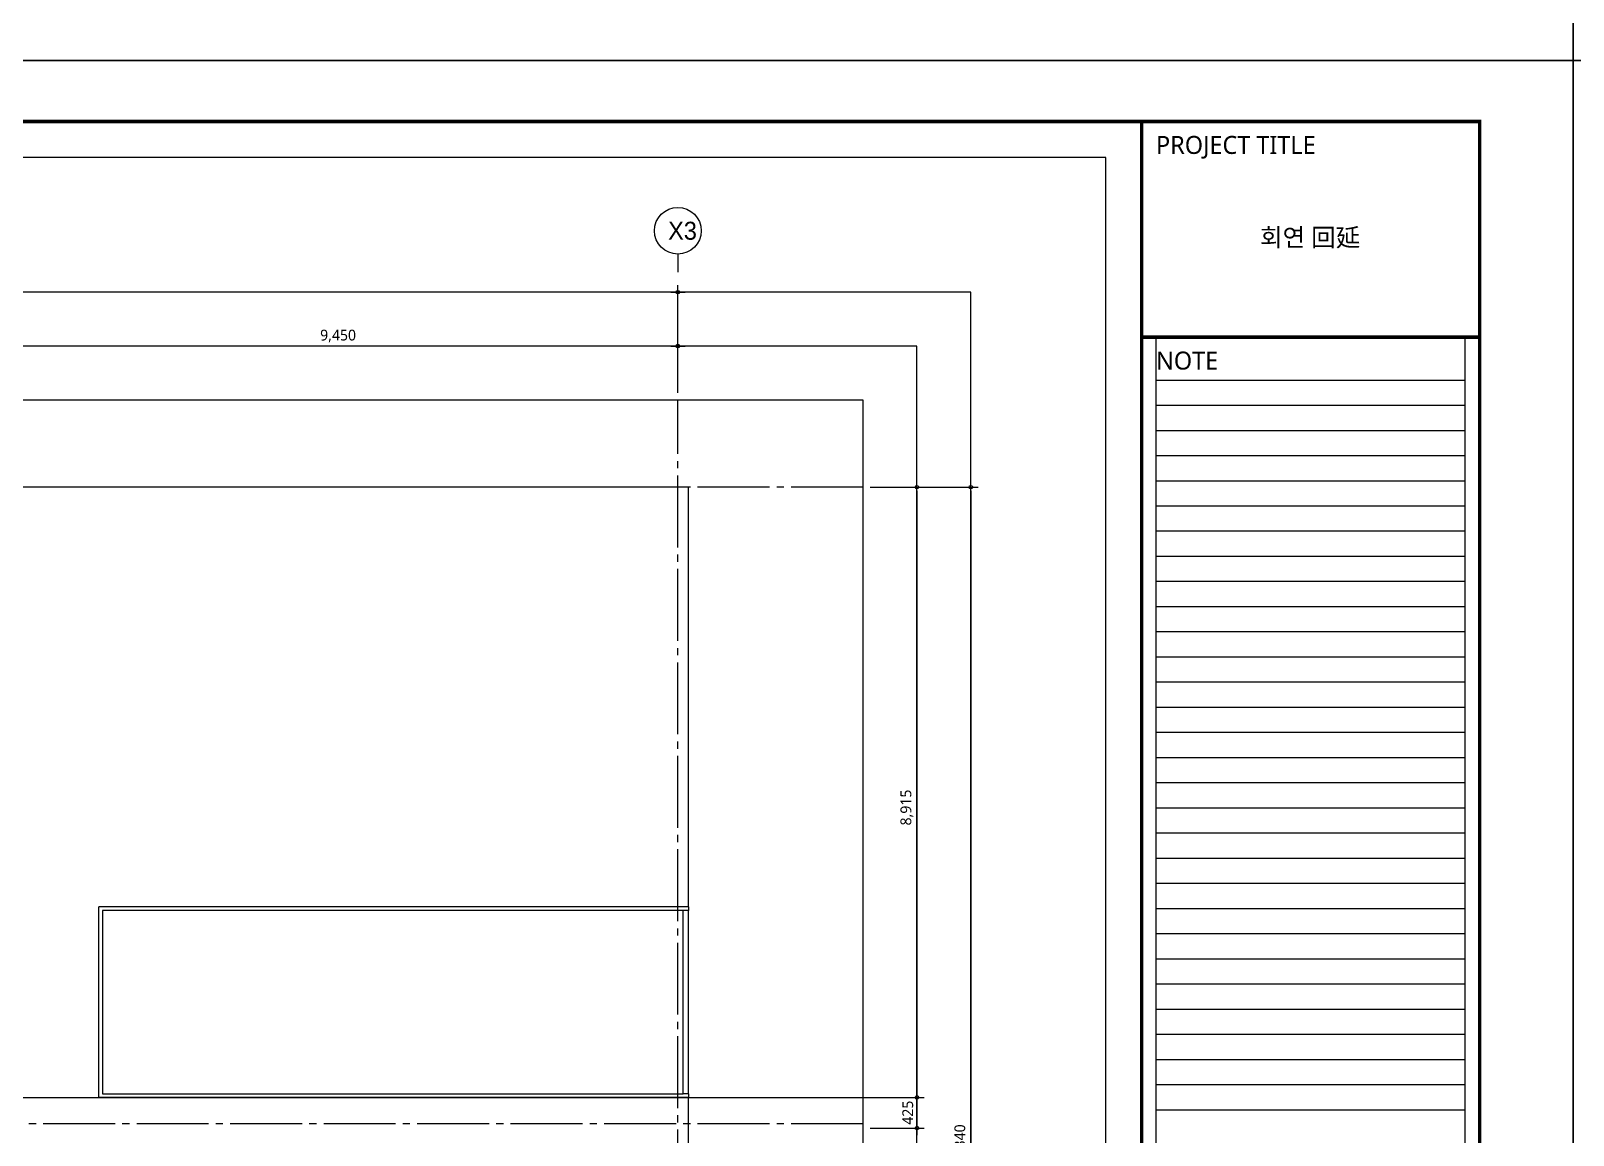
# Model space of a CAD drawing. Header units: millimetres. Extents: x 2135 to 254135, y 1035 to 90135.
# Drawn here: x 106688 to 128135, y 45485 to 60848 of the extents above; entities that cross this region are included whole.
import ezdxf
from ezdxf.enums import TextEntityAlignment as Align

# ---------------------------------------------------------------- set-up
doc = ezdxf.new("R2010")
doc.units = ezdxf.units.MM
doc.linetypes.add('CEN3', pattern=[26, 20, -2, 2, -2])
doc.linetypes.add('CENTER2', pattern=[28.575, 19.05, -3.175, 3.175, -3.175])
doc.layers.get('Defpoints').update_dxf_attribs({"color": 157})
for name, color, linetype in [('A-01-CNTL', 1, 'CENTER2'), ('A-02-ELEV', 2, 'Continuous'), ('A-03-TEXT', 3, 'Continuous'), ('A-04-FRAME', 4, 'Continuous'), ('A-07-DIM', 7, 'Continuous'), ('A-07-SYM', 7, 'Continuous'), ('form_TED.A', 40, 'Continuous'), ('TEXT1_TED.A', 2, 'Continuous'), ('TEXT2_TED.A', 3, 'Continuous'), ('WA2(가벽)_TED.A', 7, 'Continuous')]:
    doc.layers.add(name, color=color, linetype=linetype)
doc.styles.add('돋움', font='')
doc.styles.add('맑은고딕', font='malgun.ttf')
doc.styles.get('돋움').set_extended_font_data('Dotum')
doc.dimstyles.new('HR-100', dxfattribs={"dimscale": 120, "dimtxt": 3, "dimasz": 1, "dimexe": 2, "dimexo": 2, "dimgap": 1, "dimtad": 1, "dimdec": 0, "dimdsep": 46, "dimlunit": 6, "dimtxsty": '맑은고딕', "dimblk": 'DIMDOT', "dimcen": 2.5, "dimdle": 1.5, "dimclrd": 7, "dimclrt": 3, "dimadec": 0, "dimazin": 0, "dimtfac": 1, "dimtdec": 0, "dimtix": 1, "dimtmove": 2, "dimatfit": 3, "dimfxl": 1, "dimtvp": 1, "dimtolj": 1, "dimtzin": 0, "dimlwd": -1, "dimarcsym": 0})

# ---------------------------------------------------------------- blocks, each defined once
blk = doc.blocks.new('FORM_TED.A')
at = {"layer": 'Defpoints', "color": 143, "ltscale": 100, "true_color": 0x7aafdf}
for points in [[(12, 13.5), (355, 13.5), (355, 283.5), (12, 283.5)], [(30.75, 32.25), (336.25, 32.25), (336.25, 264.75), (30.75, 264.75)], [(38.25, 39.75), (328.75, 39.75), (328.75, 257.25), (38.25, 257.25)], [(45.75, 47.25), (321.25, 47.25), (321.25, 249.75), (45.75, 249.75)]]:
    blk.add_lwpolyline(points, close=True, dxfattribs=at)
at = {"layer": 'form_TED.A', "color": 253, "ltscale": 30}
for p, q in [((362, 8.5), (362, 258.5)), ((405, 8.5), (405, 258.5)), ((405, 252.5), (362, 252.5)), ((405, 249), (362, 249)), ((405, 245.5), (362, 245.5)), ((405, 242), (362, 242)), ((405, 238.5), (362, 238.5)), ((405, 235), (362, 235)), ((405, 231.5), (362, 231.5)), ((405, 228), (362, 228)), ((405, 224.5), (362, 224.5)), ((405, 221), (362, 221)), ((405, 217.5), (362, 217.5)), ((405, 214), (362, 214)), ((405, 210.5), (362, 210.5)), ((405, 207), (362, 207)), ((405, 203.5), (362, 203.5)), ((405, 200), (362, 200)), ((405, 196.5), (362, 196.5)), ((405, 193), (362, 193)), ((405, 189.5), (362, 189.5)), ((405, 186), (362, 186)), ((405, 182.5), (362, 182.5)), ((405, 179), (362, 179)), ((405, 175.5), (362, 175.5)), ((405, 172), (362, 172)), ((405, 168.5), (362, 168.5)), ((405, 165), (362, 165)), ((405, 161.5), (362, 161.5)), ((405, 158), (362, 158)), ((405, 154.5), (362, 154.5)), ((405, 151), (362, 151))]:
    blk.add_line(p, q, dxfattribs=at)
at = {"layer": 'form_TED.A', "ltscale": 30}
blk.add_lwpolyline([(420, 0), (0, 0), (0, 297), (420, 297)], close=True, dxfattribs=at)
at = {"layer": 'form_TED.A', "ltscale": 30, "const_width": 0.5}
blk.add_lwpolyline([(407, 8.5), (7, 8.5), (7, 288.5), (407, 288.5)], close=True, dxfattribs=at)
for points in [[(360, 8.5), (360, 288.5)], [(407, 258.5), (360, 258.5)]]:
    blk.add_lwpolyline(points, dxfattribs=at)
at = {"layer": 'TEXT2_TED.A', "style": '맑은고딕'}
for s, p in [('PROJECT TITLE', (362, 286.5)), ('NOTE', (362, 256.5))]:
    blk.add_text(s, height=2.5, dxfattribs=at).set_placement(p, align=Align.TOP_LEFT)
blk = doc.blocks.new('DIMDOT')
blk.add_line((-2, 0), (2, 0))
blk.add_circle((0, 0), 0.5)
blk = doc.blocks.new('*D223')
at = {"layer": 'A-07-DIM', "color": 0, "lineweight": -2, "ltscale": 50, "transparency": 16777216}
for p, q in [((106235, 55812), (106235, 56562)), ((115685, 55812), (115685, 56562))]:
    blk.add_line(p, q, dxfattribs=at)
at = {"layer": 'A-07-DIM', "color": 7, "ltscale": 50, "transparency": 16777216}
blk.add_line((115635, 56462), (106285, 56462), dxfattribs=at)
at = {"layer": 'Defpoints', "color": 0, "ltscale": 50, "transparency": 16777216}
for p in [(106235, 56462), (106235, 55712, 0), (115685, 55712, 0)]:
    blk.add_point(p, dxfattribs=at)
at = {"layer": 'A-07-DIM', "color": 7, "ltscale": 50, "transparency": 16777216, "xscale": 50, "yscale": 50, "zscale": 50, "rotation": 180}
blk.add_blockref('DIMDOT', (106235, 56462), dxfattribs=at)
at = {"layer": 'A-07-DIM', "color": 7, "ltscale": 50, "transparency": 16777216, "xscale": 50, "yscale": 50, "zscale": 50}
blk.add_blockref('DIMDOT', (115685, 56462), dxfattribs=at)
at = {"layer": 'A-07-DIM', "color": 3, "ltscale": 50, "transparency": 16777216, "insert": (110960, 56602), "char_height": 150, "attachment_point": 5, "style": '맑은고딕'}
blk.add_mtext('\\A1;9,450', dxfattribs=at)
blk = doc.blocks.new('*D224')
at = {"layer": 'A-07-DIM', "color": 0, "lineweight": -2, "ltscale": 50, "transparency": 16777216}
for p, q in [((93285, 55812), (93285, 57312)), ((115685, 55812), (115685, 57312))]:
    blk.add_line(p, q, dxfattribs=at)
at = {"layer": 'A-07-DIM', "color": 7, "ltscale": 50, "transparency": 16777216}
blk.add_line((115635, 57212), (93335, 57212), dxfattribs=at)
at = {"layer": 'Defpoints', "color": 0, "ltscale": 50, "transparency": 16777216}
for p in [(93285, 57212), (93285, 55712, 0), (115685, 55712, 0)]:
    blk.add_point(p, dxfattribs=at)
at = {"layer": 'A-07-DIM', "color": 7, "ltscale": 50, "transparency": 16777216, "xscale": 50, "yscale": 50, "zscale": 50, "rotation": 180}
blk.add_blockref('DIMDOT', (93285, 57212), dxfattribs=at)
at = {"layer": 'A-07-DIM', "color": 7, "ltscale": 50, "transparency": 16777216, "xscale": 50, "yscale": 50, "zscale": 50}
blk.add_blockref('DIMDOT', (115685, 57212), dxfattribs=at)
at = {"layer": 'A-07-DIM', "color": 3, "ltscale": 50, "transparency": 16777216, "insert": (104485, 57352), "char_height": 150, "attachment_point": 5, "style": '맑은고딕'}
blk.add_mtext('\\A1;22,400', dxfattribs=at)
blk = doc.blocks.new('*D315')
at = {"layer": 'A-07-DIM', "color": 0, "lineweight": -2, "ltscale": 50, "transparency": 16777216}
for p, q in [((118360, 54500), (119110, 54500)), ((118360, 45585), (119110, 45585))]:
    blk.add_line(p, q, dxfattribs=at)
at = {"layer": 'A-07-DIM', "color": 7, "ltscale": 50, "transparency": 16777216}
blk.add_line((119010, 54450), (119010, 45635), dxfattribs=at)
at = {"layer": 'Defpoints', "color": 0, "ltscale": 50, "transparency": 16777216}
for p in [(118260, 54500), (118260, 45585), (119010, 45585)]:
    blk.add_point(p, dxfattribs=at)
at = {"layer": 'A-07-DIM', "color": 7, "ltscale": 50, "transparency": 16777216, "xscale": 50, "yscale": 50, "zscale": 50}
for p, rotation in [((119010, 54500), 90), ((119010, 45585), 270)]:
    blk.add_blockref('DIMDOT', p, dxfattribs=dict(at, rotation=rotation))
at = {"layer": 'A-07-DIM', "color": 3, "ltscale": 50, "transparency": 16777216, "insert": (118869, 50043), "char_height": 150, "attachment_point": 5, "rotation": 90, "style": '맑은고딕'}
blk.add_mtext('\\A1;8,915', dxfattribs=at)
blk = doc.blocks.new('*D316')
at = {"layer": 'A-07-DIM', "color": 0, "lineweight": -2, "transparency": 16777216}
for p, q in [((90810, 46010), (119110, 46010)), ((118360, 45585), (119110, 45585))]:
    blk.add_line(p, q, dxfattribs=at)
at = {"layer": 'A-07-DIM', "color": 7, "transparency": 16777216}
for p, q in [((119010, 46060), (119010, 46110)), ((119010, 45585), (119010, 46010)), ((119010, 45535), (119010, 45485))]:
    blk.add_line(p, q, dxfattribs=at)
at = {"layer": 'Defpoints', "color": 0, "transparency": 16777216}
for p in [(90710, 46010), (119010, 46010), (118260, 45585)]:
    blk.add_point(p, dxfattribs=at)
at = {"layer": 'A-07-DIM', "color": 7, "transparency": 16777216, "xscale": 50, "yscale": 50, "zscale": 50}
for p, rotation in [((119010, 46010), 270), ((119010, 45585), 90)]:
    blk.add_blockref('DIMDOT', p, dxfattribs=dict(at, rotation=rotation))
at = {"layer": 'A-07-DIM', "color": 3, "transparency": 16777216, "insert": (118882, 45798), "char_height": 150, "attachment_point": 5, "rotation": 90, "style": '맑은고딕'}
blk.add_mtext('\\A1;425', dxfattribs=at)
blk = doc.blocks.new('*D245')
at = {"layer": 'A-07-DIM', "color": 0, "lineweight": -2, "transparency": 16777216}
for p, q in [((118360, 54500), (119860, 54500)), ((118360, 36160), (119860, 36160))]:
    blk.add_line(p, q, dxfattribs=at)
at = {"layer": 'A-07-DIM', "color": 7, "transparency": 16777216}
blk.add_line((119760, 54450), (119760, 36210), dxfattribs=at)
at = {"layer": 'Defpoints', "color": 0, "transparency": 16777216}
for p in [(118260, 54500), (118260, 36160), (119760, 36160)]:
    blk.add_point(p, dxfattribs=at)
at = {"layer": 'A-07-DIM', "color": 7, "transparency": 16777216, "xscale": 50, "yscale": 50, "zscale": 50}
for p, rotation in [((119760, 54500), 90), ((119760, 36160), 270)]:
    blk.add_blockref('DIMDOT', p, dxfattribs=dict(at, rotation=rotation))
at = {"layer": 'A-07-DIM', "color": 3, "transparency": 16777216, "insert": (119619, 45330), "char_height": 150, "attachment_point": 5, "rotation": 90, "style": '맑은고딕'}
blk.add_mtext('\\A1;18,340', dxfattribs=at)

msp = doc.modelspace()

# ---------------------------------------------------------------- linework, layer by layer
at = {"layer": 'A-01-CNTL', "linetype": 'CEN3', "ltscale": 50}
for p, q in [((115684.6, 35462, 0), (115684.6, 55712, 0)), ((118259.6, 54500.4), (90709.6, 54500.4)), ((118259.6, 45645), (90709.6, 45645))]:
    msp.add_line(p, q, dxfattribs=at)
at = {"layer": 'A-02-ELEV'}
for p, q in [((115834.6, 54500.4), (93134.6, 54500.4)), ((115834.6, 48660.4), (115834.6, 54500.4)), ((115834.6, 36160.4), (115834.6, 46010.4))]:
    msp.add_line(p, q, dxfattribs=at)
at = {"layer": 'A-04-FRAME', "ltscale": 100}
for p, q in [((107634.6, 46010.4), (107634.6, 48660.4)), ((115834.6, 48660.4), (107634.6, 48660.4)), ((107684.6, 48610.4), (107684.6, 46060.4)), ((115759.6, 48610.4), (107684.6, 48610.4)), ((115759.6, 46060.4), (115759.6, 48610.4)), ((115834.6, 48610.4), (115759.6, 48610.4)), ((115834.6, 48660.4), (115834.6, 48610.4)), ((115834.6, 46060.4), (115834.6, 48610.4)), ((115834.6, 46010.4), (107634.6, 46010.4)), ((107684.6, 46060.4), (115759.6, 46060.4)), ((115834.6, 46060.4), (115759.6, 46060.4)), ((115834.6, 46060.4), (115834.6, 46010.4))]:
    msp.add_line(p, q, dxfattribs=at)
at = {"layer": 'A-07-SYM', "ltscale": 50}
msp.add_line((115684.6, 57742, 0), (115684.6, 57492, 0), dxfattribs=at)
msp.add_circle((115684.6, 58067, 0), 325, dxfattribs=at)

# ---------------------------------------------------------------- block references
at = {"layer": 'WA2(가벽)_TED.A', "xscale": 100, "yscale": 100, "zscale": 100}
for p in [(86134.6, 60435.4), (128134.6, 60435.4), (86134.6, 30735.4), (128134.6, 30735.4)]:
    msp.add_blockref('FORM_TED.A', p, dxfattribs=at)

# ---------------------------------------------------------------- texts
at = {"layer": 'A-03-TEXT', "ltscale": 50, "style": '돋움'}
msp.add_text('X3', height=250, dxfattribs=at).set_placement((115749.8, 58067, 0), align=Align.MIDDLE_CENTER)
at = {"layer": 'TEXT1_TED.A', "style": '맑은고딕'}
msp.add_text('회연 回延', height=250, dxfattribs=at).set_placement((124477.2, 57974), align=Align.MIDDLE_CENTER)

# ---------------------------------------------------------------- dimensions: what is measured, and where the dimension line sits
at = {"layer": 'A-07-DIM', "ltscale": 50}
for base, p1, p2, angle, picture, middle in [((93284.6, 57212), (115684.6, 55712, 0), (93284.6, 55712, 0), 180, '*D224', (104484.6, 57352.1)), ((106234.6, 56462), (115684.6, 55712, 0), (106234.6, 55712, 0), 180, '*D223', (110959.6, 56602.1)), ((119009.6, 45585.4), (118259.6, 54500.4), (118259.6, 45585.4), 90, '*D315', (118869.2, 50042.9))]:
    dim = msp.add_linear_dim(base=base, p1=p1, p2=p2, angle=angle, dimstyle='HR-100', override={"dimscale": 50}, dxfattribs=at)
    dim.commit()
    dim.dimension.update_dxf_attribs({"geometry": picture, "text_midpoint": middle})
at = {"layer": 'A-07-DIM'}
for base, p1, p2, picture, middle in [((119759.6, 36160.4), (118259.6, 54500.4), (118259.6, 36160.4), '*D245', (119619.2, 45330.4)), ((119009.6, 46010.4), (118259.6, 45585.4), (90709.6, 46010.4), '*D316', (118882.2, 45797.9))]:
    dim = msp.add_linear_dim(base=base, p1=p1, p2=p2, angle=90, dimstyle='HR-100', override={"dimscale": 50}, dxfattribs=at)
    dim.commit()
    dim.dimension.update_dxf_attribs({"geometry": picture, "text_midpoint": middle})

doc.saveas('drawing.dxf')
